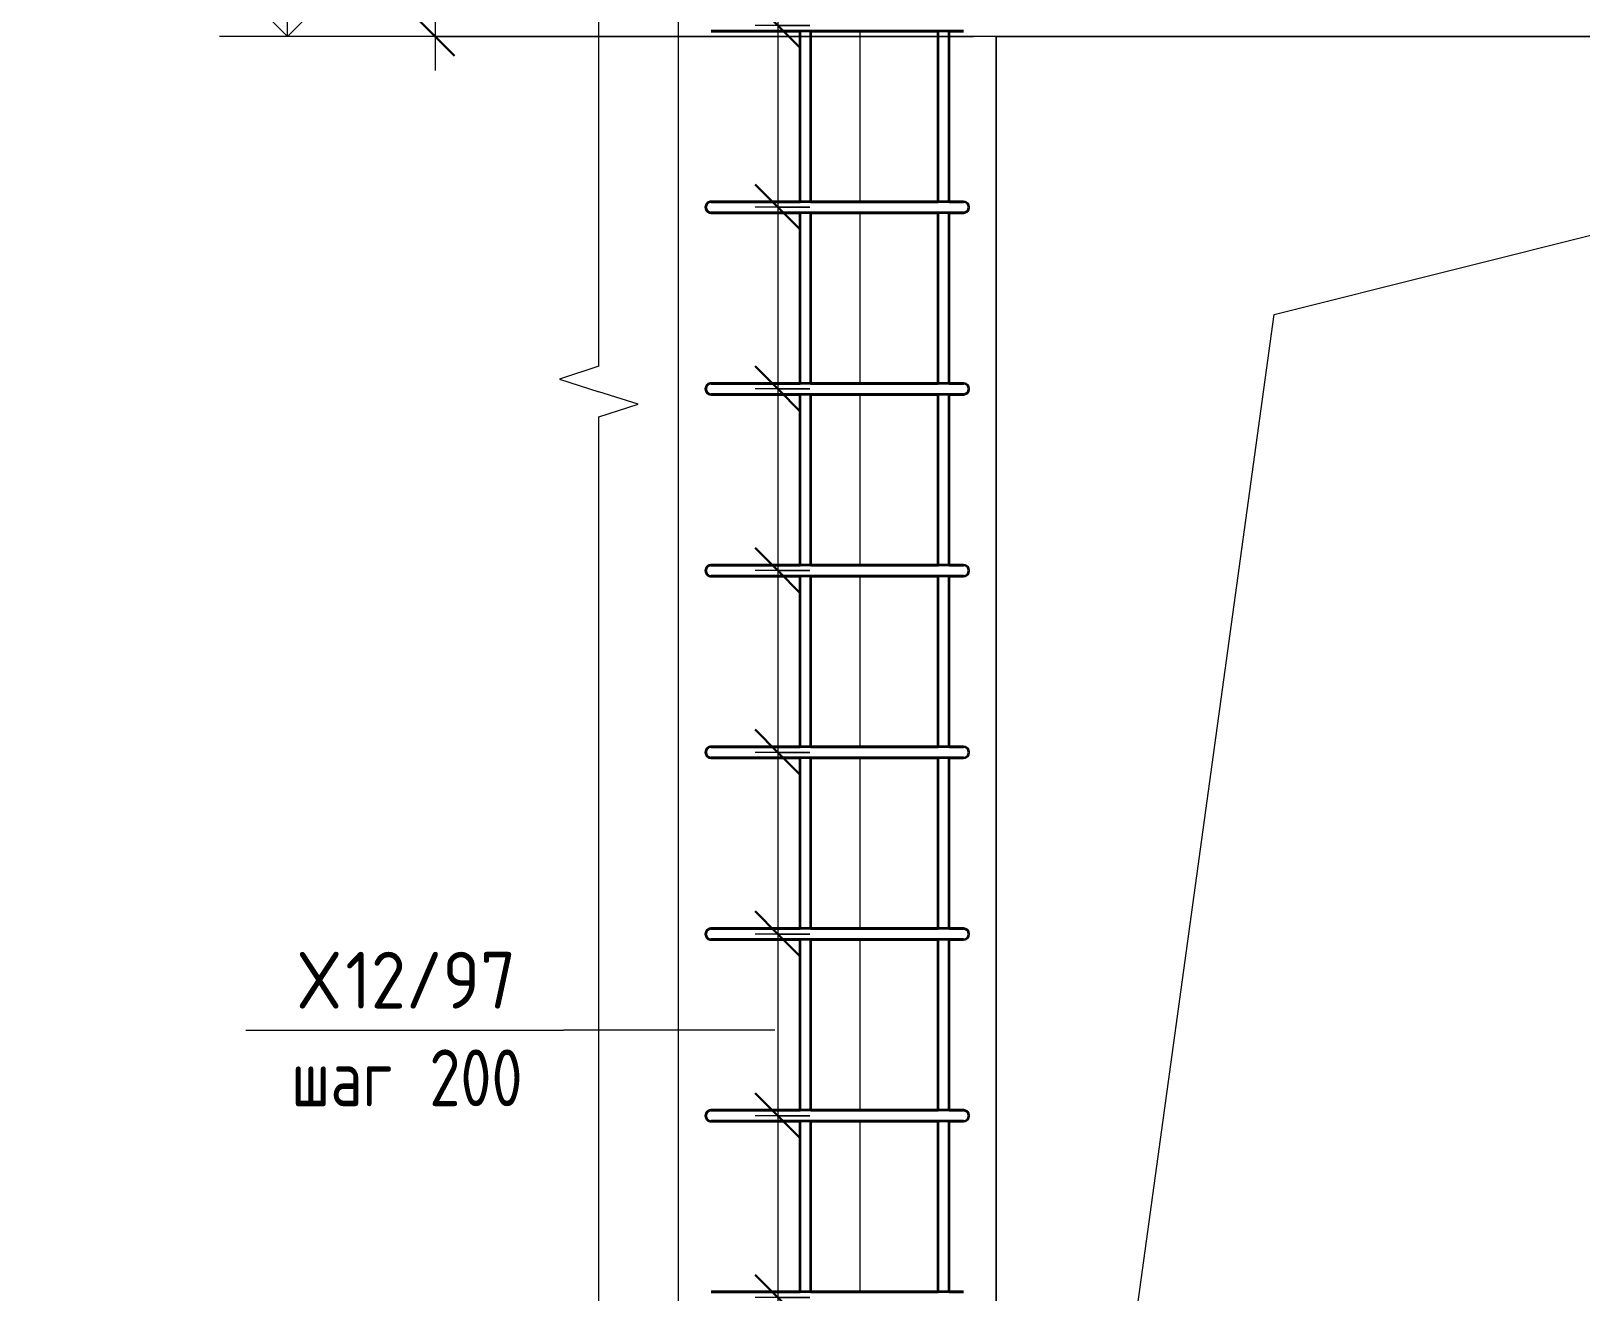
# Model space of a CAD drawing. Header units: millimetres. Extents: x -39853 to 12393, y -4903 to 80275.
# Drawn here: x 8940 to 10647, y 1483 to 2871 of the extents above; entities that cross this region are included whole.
import ezdxf

# ---------------------------------------------------------------- set-up
doc = ezdxf.new("R2010")
doc.units = ezdxf.units.MM
for name, color, linetype, lineweight in [('AA_Dim', 7, 'Continuous', 9), ('AA_Dim-25', 7, 'Continuous', 9), ('AA_Oformlenie', 7, 'Continuous', 9), ('AA_Vinoska', 7, 'Continuous', 9), ('AA_Visotnaya otmetka', 7, 'Continuous', 9), ('AF_Okno', 7, 'Continuous', 20), ('AF_Stena_Опалубка', 253, 'Continuous', 20), ('KR_Armatura_Tonkie', 7, 'Continuous', 20)]:
    doc.layers.add(name, color=color, linetype=linetype, lineweight=lineweight)
doc.styles.add('ISOCPEUR_6', font='isocpeur.ttf', dxfattribs={"width": 0.9, "height": 62.5})
doc.styles.add('ISOCPEUR_7', font='isocpeur.ttf', dxfattribs={"width": 0.8, "height": 62.5})
doc.dimstyles.new('05_Округл_5мм__прозр__3', dxfattribs={"dimscale": 304.8, "dimtxt": 62.248823, "dimasz": 0.139436, "dimexe": 0.123031, "dimexo": 0.082021, "dimgap": 0.008202, "dimtad": 1, "dimdec": 0, "dimrnd": 5, "dimdsep": 46, "dimtxsty": 'ISOCPEUR_6', "dimblk1": 'OBLIQUE', "dimblk2": 'OBLIQUE', "dimsah": 1, "dimcen": 0.09, "dimdle": 0.123031, "dimazin": 0, "dimtfac": 1, "dimtdec": 4, "dimtix": 1, "dimtmove": 0, "dimatfit": 3, "dimfxl": 1, "dimtvp": 1, "dimtolj": 1, "dimtzin": 0, "dimlwd": 18, "dimlwe": 18, "dimarcsym": 2})
doc.dimstyles.new('10_Раскладка_арматуры_с_засечками', dxfattribs={"dimscale": 304.8, "dimtxt": 0.18, "dimasz": 0.164042, "dimexe": 0.082021, "dimexo": 0, "dimgap": 0, "dimtad": 1, "dimdec": 3, "dimrnd": 0.001, "dimdsep": 46, "dimtxsty": 'ISOCPEUR_7', "dimblk1": 'OBLIQUE', "dimblk2": 'OBLIQUE', "dimsah": 1, "dimcen": 0.09, "dimdle": 0.082021, "dimazin": 0, "dimtfac": 1, "dimtdec": 4, "dimtix": 1, "dimtmove": 0, "dimatfit": 3, "dimfxl": 1, "dimtvp": 1, "dimtolj": 1, "dimtzin": 0, "dimlwd": 18, "dimlwe": 18, "dimarcsym": 2})

# ---------------------------------------------------------------- blocks, each defined once
blk = doc.blocks.new('231_Отверстие прямоугольное в стене _Окно_Стена_ - Отверстие прямоугольное с обрамлением-4186206-Схема обрамления отверстия в стене 1530х2530')
at = {"layer": 'AF_Okno', "lineweight": 9}
for p, q in [((-36488.9, 2559), (-35264.9, 2865)), ((-36794.9, 335), (-36488.9, 2559))]:
    blk.add_line(p, q, dxfattribs=at)
blk = doc.blocks.new('011_Прямоугольник обрыва _ЭлУзла_ - 011_Прямоугольник обрыва _ЭлУзла_-4185680-Схема обрамления отверстия в стене 1530х2530')
at = {"layer": 'AA_Oformlenie'}
for p, q in [((-37232.6, 2502), (-37232.6, 3435.2)), ((-37232.6, 579.4), (-37232.6, 2446.4))]:
    blk.add_line(p, q, dxfattribs=at)
blk = doc.blocks.new('DIMBLOCK202-Схема обрамления отверстия в стене 1530х2530')
at = {"layer": 'AA_Dim-25', "lineweight": 18}
for p, q in [((9385.3, 3417.5), (9385.3, 2827.5)), ((9762.2, 3380), (9347.8, 3380)), ((9385.3, 3380), (9762.2, 3380)), ((9978.2, 2865), (9347.8, 2865)), ((9385.3, 2865), (9978.2, 2865))]:
    blk.add_line(p, q, dxfattribs=at)
at = {"layer": 'AA_Dim-25', "lineweight": 30}
for p, q in [((9385.3, 3380), (9364, 3401.3)), ((9385.3, 3380), (9406.5, 3358.8)), ((9385.3, 2865), (9364, 2886.3)), ((9385.3, 2865), (9406.5, 2843.8))]:
    blk.add_line(p, q, dxfattribs=at)
at = {"layer": 'AA_Dim-25', "color": 0, "lineweight": 18, "insert": (9301.1, 3068.6), "char_height": 62.5, "width": 129.286, "attachment_point": 1, "rotation": 90, "line_spacing_factor": 1.149209, "style": 'ISOCPEUR_6'}
blk.add_mtext('515', dxfattribs=at)
blk = doc.blocks.new('_Oblique')
at = {"color": 0, "linetype": 'ByBlock', "lineweight": -2}
blk.add_line((-0.5, -0.5), (0.5, 0.5), dxfattribs=at)
blk = doc.blocks.new('DIMBLOCK221-Схема обрамления отверстия в стене 1530х2530')
at = {"layer": 'AA_Dim-25', "lineweight": 30}
for p, q in [((9762.7, 2877), (9737.7, 2902)), ((9762.7, 2877), (9787.7, 2852)), ((9762.7, 2677), (9737.7, 2702)), ((9762.7, 2677), (9787.7, 2652))]:
    blk.add_line(p, q, dxfattribs=at)
at = {"layer": 'AA_Dim-25', "lineweight": 18}
for p, q in [((9762.7, 2902), (9762.7, 2677)), ((9798.1, 2877), (9737.7, 2877)), ((9762.7, 2877), (9798.1, 2877)), ((9798.1, 2677), (9737.7, 2677)), ((9762.7, 2677), (9798.1, 2677))]:
    blk.add_line(p, q, dxfattribs=at)
blk = doc.blocks.new('DIMBLOCK222-Схема обрамления отверстия в стене 1530х2530')
at = {"layer": 'AA_Dim-25', "lineweight": 30}
for p, q in [((9762.7, 2677), (9737.7, 2702)), ((9762.7, 2677), (9787.7, 2652)), ((9762.7, 2477), (9737.7, 2502)), ((9762.7, 2477), (9787.7, 2452))]:
    blk.add_line(p, q, dxfattribs=at)
at = {"layer": 'AA_Dim-25', "lineweight": 18}
for p, q in [((9798.1, 2677), (9737.7, 2677)), ((9762.7, 2677), (9762.7, 2477)), ((9762.7, 2677), (9798.1, 2677)), ((9798.1, 2477), (9737.7, 2477)), ((9762.7, 2477), (9798.1, 2477))]:
    blk.add_line(p, q, dxfattribs=at)
blk = doc.blocks.new('DIMBLOCK223-Схема обрамления отверстия в стене 1530х2530')
at = {"layer": 'AA_Dim-25', "lineweight": 30}
for p, q in [((9762.7, 2477), (9737.7, 2502)), ((9762.7, 2477), (9787.7, 2452)), ((9762.7, 2277), (9737.7, 2302)), ((9762.7, 2277), (9787.7, 2252))]:
    blk.add_line(p, q, dxfattribs=at)
at = {"layer": 'AA_Dim-25', "lineweight": 18}
for p, q in [((9798.1, 2477), (9737.7, 2477)), ((9762.7, 2477), (9762.7, 2277)), ((9762.7, 2477), (9798.1, 2477)), ((9798.1, 2277), (9737.7, 2277)), ((9762.7, 2277), (9798.1, 2277))]:
    blk.add_line(p, q, dxfattribs=at)
blk = doc.blocks.new('DIMBLOCK224-Схема обрамления отверстия в стене 1530х2530')
at = {"layer": 'AA_Dim-25', "lineweight": 30}
for p, q in [((9762.7, 2277), (9737.7, 2302)), ((9762.7, 2277), (9787.7, 2252)), ((9762.7, 2077), (9737.7, 2102)), ((9762.7, 2077), (9787.7, 2052))]:
    blk.add_line(p, q, dxfattribs=at)
at = {"layer": 'AA_Dim-25', "lineweight": 18}
for p, q in [((9798.1, 2277), (9737.7, 2277)), ((9762.7, 2277), (9762.7, 2077)), ((9762.7, 2277), (9798.1, 2277)), ((9798.1, 2077), (9737.7, 2077)), ((9762.7, 2077), (9798.1, 2077))]:
    blk.add_line(p, q, dxfattribs=at)
blk = doc.blocks.new('DIMBLOCK225-Схема обрамления отверстия в стене 1530х2530')
at = {"layer": 'AA_Dim-25', "lineweight": 30}
for p, q in [((9762.7, 2077), (9737.7, 2102)), ((9762.7, 2077), (9787.7, 2052)), ((9762.7, 1877), (9737.7, 1902)), ((9762.7, 1877), (9787.7, 1852))]:
    blk.add_line(p, q, dxfattribs=at)
at = {"layer": 'AA_Dim-25', "lineweight": 18}
for p, q in [((9798.1, 2077), (9737.7, 2077)), ((9762.7, 2077), (9762.7, 1877)), ((9762.7, 2077), (9798.1, 2077)), ((9798.1, 1877), (9737.7, 1877)), ((9762.7, 1877), (9798.1, 1877))]:
    blk.add_line(p, q, dxfattribs=at)
blk = doc.blocks.new('DIMBLOCK226-Схема обрамления отверстия в стене 1530х2530')
at = {"layer": 'AA_Dim-25', "lineweight": 30}
for p, q in [((9762.7, 1877), (9737.7, 1902)), ((9762.7, 1877), (9787.7, 1852)), ((9762.7, 1677), (9737.7, 1702)), ((9762.7, 1677), (9787.7, 1652))]:
    blk.add_line(p, q, dxfattribs=at)
at = {"layer": 'AA_Dim-25', "lineweight": 18}
for p, q in [((9798.1, 1877), (9737.7, 1877)), ((9762.7, 1877), (9762.7, 1677)), ((9762.7, 1877), (9798.1, 1877)), ((9798.1, 1677), (9737.7, 1677)), ((9762.7, 1677), (9798.1, 1677))]:
    blk.add_line(p, q, dxfattribs=at)
blk = doc.blocks.new('DIMBLOCK227-Схема обрамления отверстия в стене 1530х2530')
at = {"layer": 'AA_Dim-25', "lineweight": 30}
for p, q in [((9762.7, 1677), (9737.7, 1702)), ((9762.7, 1677), (9787.7, 1652)), ((9762.7, 1477), (9737.7, 1502)), ((9762.7, 1477), (9787.7, 1452))]:
    blk.add_line(p, q, dxfattribs=at)
at = {"layer": 'AA_Dim-25', "lineweight": 18}
for p, q in [((9798.1, 1677), (9737.7, 1677)), ((9762.7, 1677), (9762.7, 1477)), ((9762.7, 1677), (9798.1, 1677)), ((9798.1, 1477), (9737.7, 1477)), ((9762.7, 1477), (9798.1, 1477))]:
    blk.add_line(p, q, dxfattribs=at)
blk = doc.blocks.new('DIMBLOCK228-Схема обрамления отверстия в стене 1530х2530')
at = {"layer": 'AA_Dim-25', "lineweight": 30}
for p, q in [((9762.7, 1477), (9737.7, 1502)), ((9762.7, 1477), (9787.7, 1452)), ((9762.7, 1277), (9737.7, 1302)), ((9762.7, 1277), (9787.7, 1252))]:
    blk.add_line(p, q, dxfattribs=at)
at = {"layer": 'AA_Dim-25', "lineweight": 18}
for p, q in [((9798.1, 1477), (9737.7, 1477)), ((9762.7, 1477), (9762.7, 1277)), ((9762.7, 1477), (9798.1, 1477)), ((9798.1, 1277), (9737.7, 1277)), ((9762.7, 1277), (9798.1, 1277))]:
    blk.add_line(p, q, dxfattribs=at)
blk = doc.blocks.new('042_М_Арматуры - Диам длина поз _ Комментарий-3662934-Схема обрамления отверстия в стене 1530х2530')
at = {"layer": 'AA_Vinoska'}
blk.add_line((-34755.3, -251), (-34405.3, -251), dxfattribs=at)
blk = doc.blocks.new('Высотные отметки - Стрелка вверх-400292-Схема обрамления отверстия в стене 1530х2530')
at = {"layer": 'AA_Vinoska'}
for p, q in [((-37575.4, 2990), (-37857.9, 2990)), ((-37575.4, 2865), (-37575.4, 2990)), ((-37575.4, 2865), (-37628.4, 2918)), ((-37575.4, 2865), (-37522.3, 2918)), ((-37500.4, 2865), (-37650.4, 2865))]:
    blk.add_line(p, q, dxfattribs=at)

msp = doc.modelspace()

# ---------------------------------------------------------------- linework, layer by layer
at = {"layer": 'AA_Vinoska'}
for p, q in [((9565.5079, 2502.024), (9522.1829, 2487.9469)), ((9522.1829, 2487.9469), (9565.5079, 2473.8697)), ((9608.8092, 2460.1197), (9565.5079, 2473.8697)), ((9565.5079, 2446.3697), (9608.8092, 2460.1197)), ((9759.2808, 1771.1071), (9526.6867, 1771.1071))]:
    msp.add_line(p, q, dxfattribs=at)
at = {"layer": 'AA_Visotnaya otmetka'}
for q in [(9222.7281, 2865), (10178.6638, 2865)]:
    msp.add_line((10178.6638, 2865), q, dxfattribs=at)
at = {"layer": 'AF_Stena_Опалубка'}
for p, q in [((9653.2123, -410), (9653.2123, 3115)), ((9853.2123, 2683), (9853.2123, 2871)), ((10003.2123, 335), (10003.2123, 2865)), ((10003.2123, 2865), (11533.2123, 2865)), ((11533.2123, 2865), (10003.2123, 2865)), ((10003.2123, 2865), (10003.2123, 335)), ((9853.2123, 2483), (9853.2123, 2671)), ((9853.2123, 2283), (9853.2123, 2471)), ((9853.2123, 2083), (9853.2123, 2271)), ((9853.2123, 1883), (9853.2123, 2071)), ((9853.2123, 1683), (9853.2123, 1871)), ((9853.2123, 1483), (9853.2123, 1671))]:
    msp.add_line(p, q, dxfattribs=at)
at = {"layer": 'KR_Armatura_Tonkie', "lineweight": 35}
for p, q in [((9750.6682, 2871), (9689.2123, 2871)), ((9689.2123, 2871), (9725.2123, 2871)), ((9725.2123, 2871), (9689.2123, 2871)), ((9689.2123, 2871), (9699.7565, 2871)), ((9699.7565, 2871), (9736.922, 2871)), ((9725.2123, 2871), (9787.2123, 2871)), ((9931.2123, 2871), (9725.2123, 2871)), ((9787.2123, 2871), (9750.6682, 2871)), ((9787.2123, 2683), (9787.2123, 2871)), ((9787.2123, 2683), (9787.2123, 2871)), ((9799.2123, 2871), (9931.2123, 2871)), ((9799.2123, 2683), (9799.2123, 2871)), ((9799.2123, 2683), (9799.2123, 2871)), ((9931.2123, 2871), (9939.2365, 2871)), ((9967.2123, 2871), (9931.2123, 2871)), ((9939.2123, 2683), (9939.2123, 2871)), ((9939.2123, 2683), (9939.2123, 2871)), ((9951.2123, 2683), (9951.2123, 2871)), ((9951.2123, 2683), (9951.2123, 2871)), ((9951.6495, 2871), (9967.2123, 2871)), ((9750.6682, 2683), (9689.2123, 2683)), ((9689.2123, 2683), (9725.2123, 2683)), ((9699.7565, 2683), (9699.7565, 2683)), ((9725.2123, 2683), (9699.7565, 2683)), ((9699.7565, 2683), (9736.922, 2683)), ((9725.2123, 2683), (9787.2123, 2683)), ((9931.2123, 2683), (9725.2123, 2683)), ((9787.2123, 2683), (9750.6682, 2683)), ((9799.2123, 2683), (9931.2123, 2683)), ((9931.2123, 2683), (9939.2365, 2683)), ((9967.2123, 2683), (9931.2123, 2683)), ((9951.3556, 2683), (9967.2123, 2683)), ((9750.6682, 2671), (9689.2123, 2671)), ((9689.2123, 2671), (9725.2123, 2671)), ((9725.2123, 2671), (9689.2123, 2671)), ((9689.2123, 2671), (9699.7565, 2671)), ((9699.7565, 2671), (9736.922, 2671)), ((9725.2123, 2671), (9787.2123, 2671)), ((9931.2123, 2671), (9725.2123, 2671)), ((9787.2123, 2671), (9750.6682, 2671)), ((9787.2123, 2483), (9787.2123, 2671)), ((9787.2123, 2483), (9787.2123, 2671)), ((9799.2123, 2671), (9931.2123, 2671)), ((9799.2123, 2483), (9799.2123, 2671)), ((9799.2123, 2483), (9799.2123, 2671)), ((9931.2123, 2671), (9939.2365, 2671)), ((9967.2123, 2671), (9931.2123, 2671)), ((9939.2123, 2483), (9939.2123, 2671)), ((9939.2123, 2483), (9939.2123, 2671)), ((9951.2123, 2483), (9951.2123, 2671)), ((9951.2123, 2483), (9951.2123, 2671)), ((9951.3556, 2671), (9967.2123, 2671)), ((9750.6682, 2483), (9689.2123, 2483)), ((9689.2123, 2483), (9725.2123, 2483)), ((9699.7565, 2483), (9699.7565, 2483)), ((9725.2123, 2483), (9699.7565, 2483)), ((9699.7565, 2483), (9736.922, 2483)), ((9725.2123, 2483), (9787.2123, 2483)), ((9931.2123, 2483), (9725.2123, 2483)), ((9787.2123, 2483), (9750.6682, 2483)), ((9799.2123, 2483), (9931.2123, 2483)), ((9931.2123, 2483), (9939.2365, 2483)), ((9967.2123, 2483), (9931.2123, 2483)), ((9951.3556, 2483), (9967.2123, 2483)), ((9750.6682, 2471), (9689.2123, 2471)), ((9689.2123, 2471), (9725.2123, 2471)), ((9725.2123, 2471), (9689.2123, 2471)), ((9689.2123, 2471), (9699.7565, 2471)), ((9699.7565, 2471), (9736.922, 2471)), ((9725.2123, 2471), (9787.2123, 2471)), ((9931.2123, 2471), (9725.2123, 2471)), ((9787.2123, 2471), (9750.6682, 2471)), ((9787.2123, 2283), (9787.2123, 2471)), ((9787.2123, 2283), (9787.2123, 2471)), ((9799.2123, 2471), (9931.2123, 2471)), ((9799.2123, 2283), (9799.2123, 2471)), ((9799.2123, 2283), (9799.2123, 2471)), ((9931.2123, 2471), (9939.2365, 2471)), ((9967.2123, 2471), (9931.2123, 2471)), ((9939.2123, 2283), (9939.2123, 2471)), ((9939.2123, 2283), (9939.2123, 2471)), ((9951.2123, 2283), (9951.2123, 2471)), ((9951.2123, 2283), (9951.2123, 2471)), ((9951.3556, 2471), (9967.2123, 2471)), ((9750.6682, 2283), (9689.2123, 2283)), ((9689.2123, 2283), (9725.2123, 2283)), ((9750.6682, 2271), (9689.2123, 2271)), ((9689.2123, 2271), (9725.2123, 2271)), ((9725.2123, 2271), (9689.2123, 2271)), ((9689.2123, 2271), (9699.7565, 2271)), ((9699.7565, 2283), (9699.7565, 2283)), ((9725.2123, 2283), (9699.7565, 2283)), ((9699.7565, 2283), (9736.922, 2283)), ((9699.7565, 2271), (9736.922, 2271)), ((9725.2123, 2283), (9787.2123, 2283)), ((9931.2123, 2283), (9725.2123, 2283)), ((9725.2123, 2271), (9787.2123, 2271)), ((9931.2123, 2271), (9725.2123, 2271)), ((9787.2123, 2283), (9750.6682, 2283)), ((9787.2123, 2271), (9750.6682, 2271)), ((9787.2123, 2083), (9787.2123, 2271)), ((9787.2123, 2083), (9787.2123, 2271)), ((9799.2123, 2283), (9931.2123, 2283)), ((9799.2123, 2271), (9931.2123, 2271)), ((9799.2123, 2083), (9799.2123, 2271)), ((9799.2123, 2083), (9799.2123, 2271)), ((9931.2123, 2283), (9939.2365, 2283)), ((9967.2123, 2283), (9931.2123, 2283)), ((9931.2123, 2271), (9939.2365, 2271)), ((9967.2123, 2271), (9931.2123, 2271)), ((9939.2123, 2083), (9939.2123, 2271)), ((9939.2123, 2083), (9939.2123, 2271)), ((9951.2123, 2083), (9951.2123, 2271)), ((9951.2123, 2083), (9951.2123, 2271)), ((9951.3556, 2283), (9967.2123, 2283)), ((9951.3556, 2271), (9967.2123, 2271)), ((9750.6682, 2083), (9689.2123, 2083)), ((9689.2123, 2083), (9725.2123, 2083)), ((9699.7565, 2083), (9699.7565, 2083)), ((9725.2123, 2083), (9699.7565, 2083)), ((9699.7565, 2083), (9736.922, 2083)), ((9725.2123, 2083), (9787.2123, 2083)), ((9931.2123, 2083), (9725.2123, 2083)), ((9787.2123, 2083), (9750.6682, 2083)), ((9799.2123, 2083), (9931.2123, 2083)), ((9931.2123, 2083), (9939.2365, 2083)), ((9967.2123, 2083), (9931.2123, 2083)), ((9951.3556, 2083), (9967.2123, 2083)), ((9750.6682, 2071), (9689.2123, 2071)), ((9689.2123, 2071), (9725.2123, 2071)), ((9725.2123, 2071), (9689.2123, 2071)), ((9689.2123, 2071), (9699.7565, 2071)), ((9699.7565, 2071), (9736.922, 2071)), ((9725.2123, 2071), (9787.2123, 2071)), ((9931.2123, 2071), (9725.2123, 2071)), ((9787.2123, 2071), (9750.6682, 2071)), ((9787.2123, 1883), (9787.2123, 2071)), ((9787.2123, 1883), (9787.2123, 2071)), ((9799.2123, 2071), (9931.2123, 2071)), ((9799.2123, 1883), (9799.2123, 2071)), ((9799.2123, 1883), (9799.2123, 2071)), ((9931.2123, 2071), (9939.2365, 2071)), ((9967.2123, 2071), (9931.2123, 2071)), ((9939.2123, 1883), (9939.2123, 2071)), ((9939.2123, 1883), (9939.2123, 2071)), ((9951.2123, 1883), (9951.2123, 2071)), ((9951.2123, 1883), (9951.2123, 2071)), ((9951.3556, 2071), (9967.2123, 2071)), ((9750.6682, 1883), (9689.2123, 1883)), ((9689.2123, 1883), (9725.2123, 1883)), ((9699.7565, 1883), (9699.7565, 1883)), ((9725.2123, 1883), (9699.7565, 1883)), ((9699.7565, 1883), (9736.922, 1883)), ((9725.2123, 1883), (9787.2123, 1883)), ((9931.2123, 1883), (9725.2123, 1883)), ((9787.2123, 1883), (9750.6682, 1883)), ((9799.2123, 1883), (9931.2123, 1883)), ((9931.2123, 1883), (9939.2365, 1883)), ((9967.2123, 1883), (9931.2123, 1883)), ((9951.3556, 1883), (9967.2123, 1883)), ((9750.6682, 1871), (9689.2123, 1871)), ((9689.2123, 1871), (9725.2123, 1871)), ((9725.2123, 1871), (9689.2123, 1871)), ((9689.2123, 1871), (9699.7565, 1871)), ((9699.7565, 1871), (9736.922, 1871)), ((9725.2123, 1871), (9787.2123, 1871)), ((9931.2123, 1871), (9725.2123, 1871)), ((9787.2123, 1871), (9750.6682, 1871)), ((9787.2123, 1683), (9787.2123, 1871)), ((9787.2123, 1683), (9787.2123, 1871)), ((9799.2123, 1871), (9931.2123, 1871)), ((9799.2123, 1683), (9799.2123, 1871)), ((9799.2123, 1683), (9799.2123, 1871)), ((9931.2123, 1871), (9939.2365, 1871)), ((9967.2123, 1871), (9931.2123, 1871)), ((9939.2123, 1683), (9939.2123, 1871)), ((9939.2123, 1683), (9939.2123, 1871)), ((9951.2123, 1683), (9951.2123, 1871)), ((9951.2123, 1683), (9951.2123, 1871)), ((9951.3556, 1871), (9967.2123, 1871)), ((9750.6682, 1683), (9689.2123, 1683)), ((9689.2123, 1683), (9725.2123, 1683)), ((9699.7565, 1683), (9699.7565, 1683)), ((9725.2123, 1683), (9699.7565, 1683)), ((9699.7565, 1683), (9736.922, 1683)), ((9725.2123, 1683), (9787.2123, 1683)), ((9931.2123, 1683), (9725.2123, 1683)), ((9787.2123, 1683), (9750.6682, 1683)), ((9799.2123, 1683), (9931.2123, 1683)), ((9931.2123, 1683), (9939.2365, 1683)), ((9967.2123, 1683), (9931.2123, 1683)), ((9951.3556, 1683), (9967.2123, 1683)), ((9750.6682, 1671), (9689.2123, 1671)), ((9689.2123, 1671), (9725.2123, 1671)), ((9725.2123, 1671), (9689.2123, 1671)), ((9689.2123, 1671), (9699.7565, 1671)), ((9699.7565, 1671), (9736.922, 1671)), ((9725.2123, 1671), (9787.2123, 1671)), ((9931.2123, 1671), (9725.2123, 1671)), ((9787.2123, 1671), (9750.6682, 1671)), ((9787.2123, 1483), (9787.2123, 1671)), ((9787.2123, 1483), (9787.2123, 1671)), ((9799.2123, 1671), (9931.2123, 1671)), ((9799.2123, 1483), (9799.2123, 1671)), ((9799.2123, 1483), (9799.2123, 1671)), ((9931.2123, 1671), (9939.2365, 1671)), ((9967.2123, 1671), (9931.2123, 1671)), ((9939.2123, 1483), (9939.2123, 1671)), ((9939.2123, 1483), (9939.2123, 1671)), ((9951.2123, 1483), (9951.2123, 1671)), ((9951.2123, 1483), (9951.2123, 1671)), ((9951.3556, 1671), (9967.2123, 1671)), ((9750.6682, 1483), (9689.2123, 1483)), ((9689.2123, 1483), (9725.2123, 1483)), ((9699.7565, 1483), (9699.7565, 1483)), ((9725.2123, 1483), (9699.7565, 1483)), ((9699.7565, 1483), (9736.922, 1483)), ((9725.2123, 1483), (9787.2123, 1483)), ((9931.2123, 1483), (9725.2123, 1483)), ((9787.2123, 1483), (9750.6682, 1483)), ((9799.2123, 1483), (9931.2123, 1483)), ((9931.2123, 1483), (9939.2365, 1483)), ((9967.2123, 1483), (9931.2123, 1483)), ((9951.3556, 1483), (9967.2123, 1483))]:
    msp.add_line(p, q, dxfattribs=at)
for centre, start, end in [((9689.2123, 2677), 90, 270), ((9689.2123, 2677), 90, 270), ((9689.2123, 2677), 135, 225), ((9689.2123, 2677), 90, 132.2110428), ((9967.2123, 2677), 270, 90), ((9967.2123, 2677), 270, 90), ((9689.2123, 2677), 227.7889572, 270), ((9689.2123, 2477), 90, 270), ((9689.2123, 2477), 90, 270), ((9689.2123, 2477), 135, 210), ((9689.2123, 2477), 90, 132.2110428), ((9967.2123, 2477), 270, 90), ((9967.2123, 2477), 270, 90), ((9689.2123, 2477), 210.1610757, 270), ((9689.2123, 2277), 90, 270), ((9689.2123, 2277), 90, 270), ((9689.2123, 2277), 135, 225), ((9689.2123, 2277), 120, 132.2110428), ((9689.2123, 2277), 227.7889572, 270), ((9689.2123, 2277), 90, 118.6817403), ((9967.2123, 2277), 270, 90), ((9967.2123, 2277), 270, 90), ((9689.2123, 2077), 90, 270), ((9689.2123, 2077), 90, 270), ((9689.2123, 2077), 90, 132.2110428), ((9967.2123, 2077), 270, 90), ((9967.2123, 2077), 270, 90), ((9689.2123, 2077), 135, 270), ((9689.2123, 1877), 90, 270), ((9689.2123, 1877), 90, 270), ((9689.2123, 1877), 135, 225), ((9689.2123, 1877), 90, 133.4295943), ((9967.2123, 1877), 270, 90), ((9967.2123, 1877), 270, 90), ((9689.2123, 1877), 227.7889572, 270), ((9689.2123, 1677), 90, 270), ((9689.2123, 1677), 90, 270), ((9689.2123, 1677), 135, 225), ((9689.2123, 1677), 90, 132.2110428), ((9967.2123, 1677), 270, 90), ((9967.2123, 1677), 270, 90), ((9689.2123, 1677), 227.7889572, 270)]:
    msp.add_arc(centre, 6, start, end, dxfattribs=at)

# ---------------------------------------------------------------- block references
at = {"layer": 'AA_Oformlenie'}
msp.add_blockref('011_Прямоугольник обрыва _ЭлУзла_ - 011_Прямоугольник обрыва _ЭлУзла_-4185680-Схема обрамления отверстия в стене 1530х2530', (46798.0867, 0), dxfattribs=at)
at = {"layer": 'AA_Vinoska'}
for name, p in [('Высотные отметки - Стрелка вверх-400292-Схема обрамления отверстия в стене 1530х2530', (46798.0867, 0)), ('042_М_Арматуры - Диам длина поз _ Комментарий-3662934-Схема обрамления отверстия в стене 1530х2530', (43931.9546, 2022.0658))]:
    msp.add_blockref(name, p, dxfattribs=at)
at = {"layer": 'AF_Okno'}
msp.add_blockref('231_Отверстие прямоугольное в стене _Окно_Стена_ - Отверстие прямоугольное с обрамлением-4186206-Схема обрамления отверстия в стене 1530х2530', (46798.0867, 0), dxfattribs=at)

# ---------------------------------------------------------------- texts
at = {"layer": 'AA_Vinoska', "char_height": 62.5, "attachment_point": 1}
for s, insert, width, style in [('\\fISOCPEUR|b0|i0|c204|p34|;\\W.9;Х', (9235.8277, 1857.4596), 61.329094, 'ISOCPEUR_6'), ('12/97', (9286.4293, 1857.4596), 229.082203, 'ISOCPEUR_6'), (' 200', (9347.1132, 1749.9833), 166.751, 'ISOCPEUR_7'), ('шаг', (9226.7277, 1749.9833), 145.907125, 'ISOCPEUR_7')]:
    msp.add_mtext(s, dxfattribs=dict(at, insert=insert, width=width, style=style))

# ---------------------------------------------------------------- dimensions: what is measured, and where the dimension line sits
at = {"layer": 'AA_Dim', "lineweight": 18}
for base, p1, p2, dimstyle, override, picture, middle in [((9385.2987, 2865), (9787.2123, 3380), (10003.2123, 2865), '05_Округл_5мм__прозр__3', {"dimpost": '<>', "dimfxl": 558.46307}, 'DIMBLOCK202-Схема обрамления отверстия в стене 1530х2530', (9351.5487, 3122.5)), ((9762.7331, 2677), (9798.0884, 2877), (9798.0884, 2677), '10_Раскладка_арматуры_с_засечками', {"dimpost": '<>', "dimfxl": 200}, 'DIMBLOCK221-Схема обрамления отверстия в стене 1530х2530', (9731.4831, 2777)), ((9762.7331, 2477), (9798.0884, 2677), (9798.0884, 2477), '10_Раскладка_арматуры_с_засечками', {"dimpost": '<>', "dimfxl": 200}, 'DIMBLOCK222-Схема обрамления отверстия в стене 1530х2530', (9731.4831, 2577)), ((9762.7331, 2277), (9798.0884, 2477), (9798.0884, 2277), '10_Раскладка_арматуры_с_засечками', {"dimpost": '<>', "dimfxl": 200}, 'DIMBLOCK223-Схема обрамления отверстия в стене 1530х2530', (9731.4831, 2377)), ((9762.7331, 2077), (9798.0884, 2277), (9798.0884, 2077), '10_Раскладка_арматуры_с_засечками', {"dimpost": '<>', "dimfxl": 200}, 'DIMBLOCK224-Схема обрамления отверстия в стене 1530х2530', (9731.4831, 2177)), ((9762.7331, 1877), (9798.0884, 2077), (9798.0884, 1877), '10_Раскладка_арматуры_с_засечками', {"dimpost": '<>', "dimfxl": 200}, 'DIMBLOCK225-Схема обрамления отверстия в стене 1530х2530', (9731.4831, 1977)), ((9762.7331, 1677), (9798.0884, 1877), (9798.0884, 1677), '10_Раскладка_арматуры_с_засечками', {"dimpost": '<>', "dimfxl": 200}, 'DIMBLOCK226-Схема обрамления отверстия в стене 1530х2530', (9731.4831, 1777)), ((9762.7331, 1477), (9798.0884, 1677), (9798.0884, 1477), '10_Раскладка_арматуры_с_засечками', {"dimpost": '<>', "dimfxl": 200}, 'DIMBLOCK227-Схема обрамления отверстия в стене 1530х2530', (9731.4831, 1577)), ((9762.7331, 1277), (9798.0884, 1477), (9798.0884, 1277), '10_Раскладка_арматуры_с_засечками', {"dimpost": '<>', "dimfxl": 200}, 'DIMBLOCK228-Схема обрамления отверстия в стене 1530х2530', (9731.4831, 1377))]:
    dim = msp.add_linear_dim(base=base, p1=p1, p2=p2, angle=90, dimstyle=dimstyle, override=override, dxfattribs=at)
    dim.commit()
    dim.dimension.update_dxf_attribs({"geometry": picture, "text_midpoint": middle})

doc.saveas('drawing.dxf')
